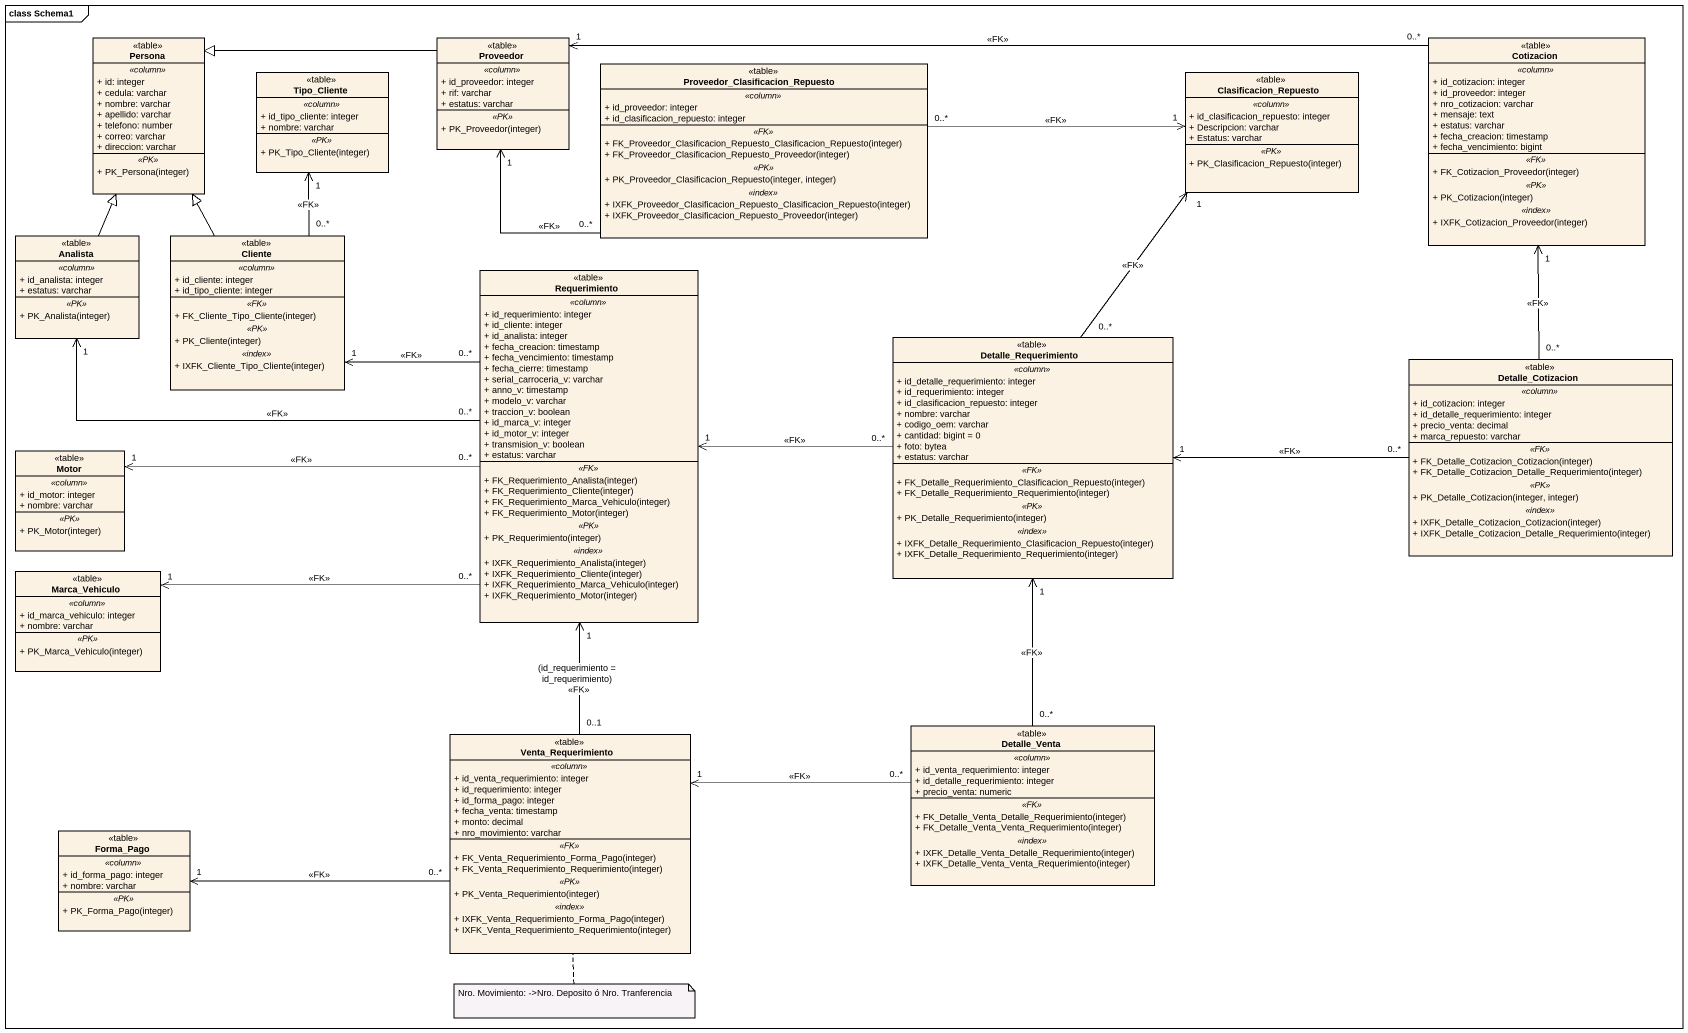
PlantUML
@startuml
mainframe class Schema1
hide circle
hide empty members
skinparam classAttributeIconSize 0
class Persona <<table>> {
  .. <<column>> ..
  + id: integer
  + cedula: varchar
  + nombre: varchar
  + apellido: varchar
  + telefono: number
  + correo: varchar
  + direccion: varchar
  .. <<PK>> ..
  + PK_Persona(integer)
}
class Proveedor <<table>> {
  .. <<column>> ..
  + id_proveedor: integer
  + rif: varchar
  + estatus: varchar
  .. <<PK>> ..
  + PK_Proveedor(integer)
}
class Cotizacion <<table>> {
  .. <<column>> ..
  + id_cotizacion: integer
  + id_proveedor: integer
  + nro_cotizacion: varchar
  + mensaje: text
  + estatus: varchar
  + fecha_creacion: timestamp
  + fecha_vencimiento: bigint
  .. <<FK>> ..
  + FK_Cotizacion_Proveedor(integer)
  .. <<PK>> ..
  + PK_Cotizacion(integer)
  .. <<index>> ..
  + IXFK_Cotizacion_Proveedor(integer)
}
class Tipo_Cliente <<table>> {
  .. <<column>> ..
  + id_tipo_cliente: integer
  + nombre: varchar
  .. <<PK>> ..
  + PK_Tipo_Cliente(integer)
}
class "Proveedor_Clasificacion_Repuesto" as Proveedor_Clasificacion <<table>> {
  .. <<column>> ..
  + id_proveedor: integer
  + id_clasificacion_repuesto: integer
  .. <<FK>> ..
  + FK_Proveedor_Clasificacion_Repuesto_Clasificacion_Repuesto(integer)
  + FK_Proveedor_Clasificacion_Repuesto_Proveedor(integer)
  .. <<PK>> ..
  + PK_Proveedor_Clasificacion_Repuesto(integer, integer)
  .. <<index>> ..
  + IXFK_Proveedor_Clasificacion_Repuesto_Clasificacion_Repuesto(integer)
  + IXFK_Proveedor_Clasificacion_Repuesto_Proveedor(integer)
}
class Clasificacion_Repuesto <<table>> {
  .. <<column>> ..
  + id_clasificacion_repuesto: integer
  + Descripcion: varchar
  + Estatus: varchar
  .. <<PK>> ..
  + PK_Clasificacion_Repuesto(integer)
}
class Analista <<table>> {
  .. <<column>> ..
  + id_analista: integer
  + estatus: varchar
  .. <<PK>> ..
  + PK_Analista(integer)
}
class Cliente <<table>> {
  .. <<column>> ..
  + id_cliente: integer
  + id_tipo_cliente: integer
  .. <<FK>> ..
  + FK_Cliente_Tipo_Cliente(integer)
  .. <<PK>> ..
  + PK_Cliente(integer)
  .. <<index>> ..
  + IXFK_Cliente_Tipo_Cliente(integer)
}
class Requerimiento <<table>> {
  .. <<column>> ..
  + id_requerimiento: integer
  + id_cliente: integer
  + id_analista: integer
  + fecha_creacion: timestamp
  + fecha_vencimiento: timestamp
  + fecha_cierre: timestamp
  + serial_carroceria_v: varchar
  + anno_v: timestamp
  + modelo_v: varchar
  + traccion_v: boolean
  + id_marca_v: integer
  + id_motor_v: integer
  + transmision_v: boolean
  + estatus: varchar
  .. <<FK>> ..
  + FK_Requerimiento_Analista(integer)
  + FK_Requerimiento_Cliente(integer)
  + FK_Requerimiento_Marca_Vehiculo(integer)
  + FK_Requerimiento_Motor(integer)
  .. <<PK>> ..
  + PK_Requerimiento(integer)
  .. <<index>> ..
  + IXFK_Requerimiento_Analista(integer)
  + IXFK_Requerimiento_Cliente(integer)
  + IXFK_Requerimiento_Marca_Vehiculo(integer)
  + IXFK_Requerimiento_Motor(integer)
}
class Detalle_Requerimiento <<table>> {
  .. <<column>> ..
  + id_detalle_requerimiento: integer
  + id_requerimiento: integer
  + id_clasificacion_repuesto: integer
  + nombre: varchar
  + codigo_oem: varchar
  + cantidad: bigint = 0
  + foto: bytea
  + estatus: varchar
  .. <<FK>> ..
  + FK_Detalle_Requerimiento_Clasificacion_Repuesto(integer)
  + FK_Detalle_Requerimiento_Requerimiento(integer)
  .. <<PK>> ..
  + PK_Detalle_Requerimiento(integer)
  .. <<index>> ..
  + IXFK_Detalle_Requerimiento_Clasificacion_Repuesto(integer)
  + IXFK_Detalle_Requerimiento_Requerimiento(integer)
}
class Detalle_Cotizacion <<table>> {
  .. <<column>> ..
  + id_cotizacion: integer
  + id_detalle_requerimiento: integer
  + precio_venta: decimal
  + marca_repuesto: varchar
  .. <<FK>> ..
  + FK_Detalle_Cotizacion_Cotizacion(integer)
  + FK_Detalle_Cotizacion_Detalle_Requerimiento(integer)
  .. <<PK>> ..
  + PK_Detalle_Cotizacion(integer, integer)
  .. <<index>> ..
  + IXFK_Detalle_Cotizacion_Cotizacion(integer)
  + IXFK_Detalle_Cotizacion_Detalle_Requerimiento(integer)
}
class Motor <<table>> {
  .. <<column>> ..
  + id_motor: integer
  + nombre: varchar
  .. <<PK>> ..
  + PK_Motor(integer)
}
class Marca_Vehiculo <<table>> {
  .. <<column>> ..
  + id_marca_vehiculo: integer
  + nombre: varchar
  .. <<PK>> ..
  + PK_Marca_Vehiculo(integer)
}
class Venta_Requerimiento <<table>> {
  .. <<column>> ..
  + id_venta_requerimiento: integer
  + id_requerimiento: integer
  + id_forma_pago: integer
  + fecha_venta: timestamp
  + monto: decimal
  + nro_movimiento: varchar
  .. <<FK>> ..
  + FK_Venta_Requerimiento_Forma_Pago(integer)
  + FK_Venta_Requerimiento_Requerimiento(integer)
  .. <<PK>> ..
  + PK_Venta_Requerimiento(integer)
  .. <<index>> ..
  + IXFK_Venta_Requerimiento_Forma_Pago(integer)
  + IXFK_Venta_Requerimiento_Requerimiento(integer)
}
class Detalle_Venta <<table>> {
  .. <<column>> ..
  + id_venta_requerimiento: integer
  + id_detalle_requerimiento: integer
  + precio_venta: numeric
  .. <<FK>> ..
  + FK_Detalle_Venta_Detalle_Requerimiento(integer)
  + FK_Detalle_Venta_Venta_Requerimiento(integer)
  .. <<index>> ..
  + IXFK_Detalle_Venta_Detalle_Requerimiento(integer)
  + IXFK_Detalle_Venta_Venta_Requerimiento(integer)
}
class Forma_Pago <<table>> {
  .. <<column>> ..
  + id_forma_pago: integer
  + nombre: varchar
  .. <<PK>> ..
  + PK_Forma_Pago(integer)
}
Proveedor -left-|> Persona
Cotizacion "0..*" -left-> "1" Proveedor : <<FK>>
Proveedor_Clasificacion "0..*" -left-> "1" Proveedor : <<FK>>
Proveedor_Clasificacion "0..*" -right-> "1" Clasificacion_Repuesto : <<FK>>
Analista -up-|> Persona
Cliente -up-|> Persona
Cliente "0..*" -up-> "1" Tipo_Cliente : <<FK>>
Requerimiento "0..*" -left-> "1" Analista : <<FK>>
Requerimiento "0..*" -left-> "1" Cliente : <<FK>>
Requerimiento "0..*" -left-> "1" Motor : <<FK>>
Requerimiento "0..*" -left-> "1" Marca_Vehiculo : <<FK>>
Detalle_Requerimiento "0..*" -up-> "1" Clasificacion_Repuesto : <<FK>>
Detalle_Requerimiento "0..*" -left-> "1" Requerimiento : <<FK>>
Detalle_Cotizacion "0..*" -up-> "1" Cotizacion : <<FK>>
Detalle_Cotizacion "0..*" -left-> "1" Detalle_Requerimiento : <<FK>>
Venta_Requerimiento "0..1" -up-> "1" Requerimiento : (id_requerimiento = id_requerimiento)\n<<FK>>
Venta_Requerimiento "0..*" -left-> "1" Forma_Pago : <<FK>>
Detalle_Venta "0..*" -up-> "1" Detalle_Requerimiento : <<FK>>
Detalle_Venta "0..*" -left-> "1" Venta_Requerimiento : <<FK>>
note bottom of Venta_Requerimiento : Nro. Movimiento: ->Nro. Deposito ó Nro. Tranferencia
@enduml
